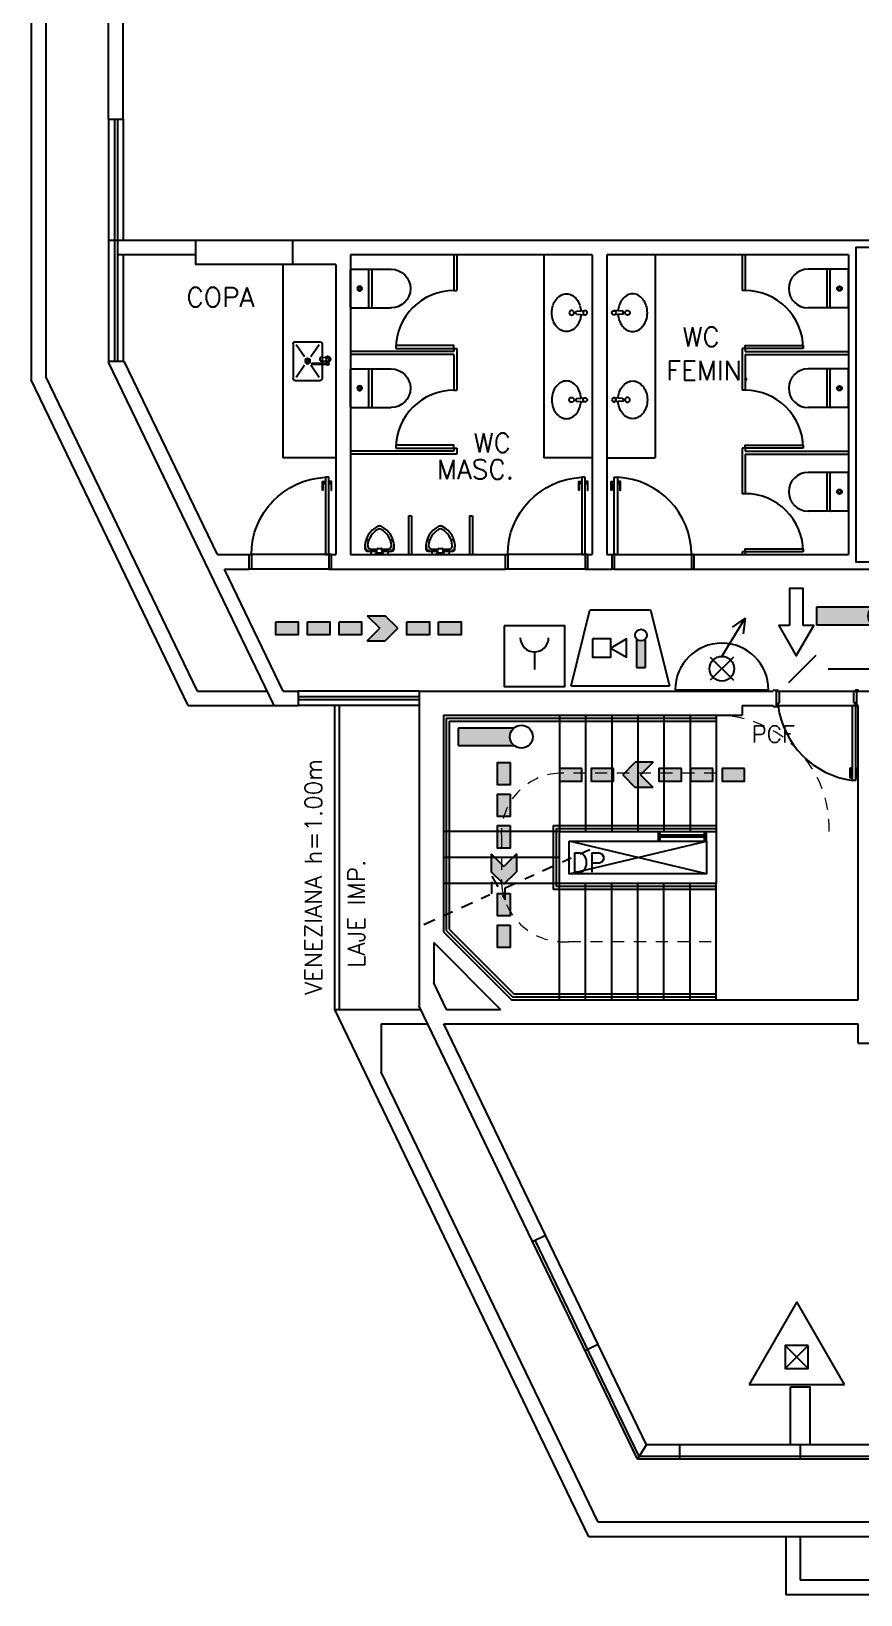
# Model space of a CAD drawing. Extents: x 544 to 914, y -40 to 56.
# Drawn here: x 716.37 to 724.94, y -8.07 to 8.09 of the extents above; entities that cross this region are included whole.
import ezdxf
from ezdxf.lldxf.tags import DXFTag

# ---------------------------------------------------------------- set-up
doc = ezdxf.new("R2010")
doc.units = 0
doc.header["$LTSCALE"] = 0.5
doc.header["$MEASUREMENT"] = 0
doc.linetypes.add('DASHDOT', pattern=[1, 0.5, -0.25, 0, -0.25])
doc.linetypes.add('HIDDEN', pattern=[0.375, 0.25, -0.125])
for name, color, linetype in [('A-01', 1, 'CONTINUOUS'), ('A-02', 2, 'CONTINUOUS'), ('A-03', 3, 'CONTINUOUS'), ('A-05', 5, 'CONTINUOUS'), ('A-07', 7, 'CONTINUOUS'), ('ARQ_JANELAS2', 1, 'HIDDEN2'), ('ARQ_MARCOS', 2, 'CONTINUOUS'), ('ARQ_PORTAS', 2, 'CONTINUOUS'), ('ARQ_SOLEIRAS', 1, 'CONTINUOUS'), ('BOMBEIRO', 220, 'CONTINUOUS'), ('COTASMKT', 170, 'CONTINUOUS'), ('COZINHA', 2, 'CONTINUOUS'), ('Especificações', 2, 'CONTINUOUS'), ('JANELA', 1, 'CONTINUOUS'), ('PORTA', 2, 'CONTINUOUS'), ('SAN', 2, 'CONTINUOUS'), ('SIMBOLOS', 2, 'CONTINUOUS'), ('SPK', 14, 'CONTINUOUS'), ('TUBO', 240, 'CONTINUOUS'), ('Título', 3, 'CONTINUOUS'), ('área vendável', 4, 'CONTINUOUS')]:
    doc.layers.add(name, color=color, linetype=linetype)
doc.layers.add('ARQ-HAC', color=8, linetype='CONTINUOUS', lineweight=9)
doc.styles.add('T20', font='simplex.shx', dxfattribs={"height": 0.1})
tags = doc.linetypes.add('HIDDEN2', pattern=[0.1875, 0.125, -0.0625]).pattern_tags.tags
tags[6:7] = [DXFTag(74, 4), DXFTag(75, 0), DXFTag(340, '0'), DXFTag(46, 1.0), DXFTag(50, 0.0), DXFTag(44, 0.0), DXFTag(45, 0.0)]
tags[4:5] = [DXFTag(74, 4), DXFTag(75, 0), DXFTag(340, '0'), DXFTag(46, 1.0), DXFTag(50, 0.0), DXFTag(44, 0.0), DXFTag(45, 0.0)]

# ---------------------------------------------------------------- blocks, each defined once
blk = doc.blocks.new('porta_124')
at = {"layer": 'ARQ_PORTAS', "color": 1}
for points in [[(0, 0.728), (-0.003, 0.728), (-0.003, 0.735), (-0.025, 0.735), (-0.025, 0.665), (-0.03, 0.665), (-0.03, 0.755), (-0.003, 0.755), (-0.003, 0.763), (0, 0.763)], [(-0.025, 0.735), (-0.025, 0.755)], [(-0.003, 0.735), (-0.003, 0.755)], [(0.035, 0.728), (0.038, 0.728), (0.038, 0.735), (0.06, 0.735), (0.06, 0.665), (0.065, 0.665), (0.065, 0.755), (0.038, 0.755), (0.038, 0.763), (0.035, 0.763)], [(0.038, 0.735), (0.038, 0.755)], [(0.06, 0.735), (0.06, 0.755)]]:
    blk.add_lwpolyline(points, dxfattribs=at)
at = {"layer": 'ARQ_PORTAS'}
blk.add_lwpolyline([(0, 0.8), (0.035, 0.8), (0.035, 0), (0, 0)], close=True, dxfattribs=at)
at = {"layer": 'ARQ_PORTAS', "color": 1}
blk.add_arc((-0.001, -0.001), 0.801, 0.0418, 87.3958, dxfattribs=at)
blk = doc.blocks.new('p-vas1')
at = {"layer": 'SAN'}
for p, q in [((0.19, 0), (-0.19, 0)), ((-0.2, -0.01), (-0.2, -0.42)), ((0.2, -0.01), (0.2, -0.42)), ((0.2, -0.223), (-0.2, -0.223)), ((0.19, -0.19), (-0.19, -0.19))]:
    blk.add_line(p, q, dxfattribs=at)
for radius in [0.025, 0.015]:
    blk.add_circle((0, -0.095), radius, dxfattribs=at)
for centre, radius, start, end in [((-0.19, -0.01), 0.01, 90, 180), ((0.19, -0.01), 0.01, 0, 90), ((-0.19, -0.18), 0.01, 180, 270), ((0.19, -0.18), 0.01, 270, 0), ((0, -0.42), 0.2, 180, 0)]:
    blk.add_arc(centre, radius, start, end, dxfattribs=at)
blk = doc.blocks.new('12010211')
at = {"layer": 'SAN'}
for p, q in [((0, 0.073), (0, -0.073)), ((0, 0.037), (0.019, 0.037)), ((0.037, 0.094), (0.009, 0.085)), ((0.019, 0.037), (0.019, -0.038)), ((0.019, 0.028), (0.054, 0.028)), ((0.037, 0.127), (0.037, 0.028)), ((0.055, 0.085), (0.055, 0.028)), ((0.064, 0.018), (0.064, -0.018)), ((0.15, 0.113), (0.15, 0.141)), ((0, -0.038), (0.019, -0.038)), ((0.037, -0.094), (0.009, -0.085)), ((0.019, -0.028), (0.054, -0.028)), ((0.037, -0.028), (0.037, -0.127)), ((0.055, -0.028), (0.055, -0.085)), ((0.15, -0.141), (0.15, -0.111))]:
    blk.add_line(p, q, dxfattribs=at)
for centre, radius, start, end in [((0.013, 0.073), 0.0131, 106.6992, 180), ((0.06, 0.127), 0.0225, 90, 180), ((0.093, 0.085), 0.0656, 86.1308, 147.0588), ((0.054, 0.018), 0.01, 360, 90), ((0.093, 0.085), 0.0375, 86.1308, 180), ((0.081, -0.083), 0.234, 25.0023, 95.2001), ((0.081, -0.083), 0.206, 29.554, 86.1308), ((0.228, 0), 0.0375, 330.446, 29.554), ((0.259, 0), 0.0375, 334.9977, 25.0023), ((0.013, -0.073), 0.0131, 180, 253.3008), ((0.06, -0.127), 0.0225, 180, 270), ((0.093, -0.085), 0.0656, 212.9412, 273.8692), ((0.054, -0.018), 0.01, 270, 360), ((0.093, -0.085), 0.0375, 180, 273.8692), ((0.081, 0.083), 0.234, 264.7999, 334.9977), ((0.081, 0.083), 0.206, 273.8692, 330.446)]:
    blk.add_arc(centre, radius, start, end, dxfattribs=at)
blk = doc.blocks.new('12130211')
at = {"layer": 'COZINHA'}
for p, q in [((0.1, 0.18), (0.1, 0.04)), ((0.2, 0.2), (0.12, 0.2)), ((0.13, 0.17), (0.217, 0.043)), ((0.38, 0.2), (0.2, 0.2)), ((0.283, 0.043), (0.37, 0.17)), ((0.4, 0.18), (0.4, -0.18)), ((0.028, 0.02), (0.028, 0.02)), ((0.035, 0.006), (0.035, -0.015)), ((0.051, 0.034), (0.058, 0.034)), ((0.109, 0.041), (0.062, 0.037)), ((0.109, -0.002), (0.062, 0.003)), ((0.189, -0.022), (0.044, -0.022)), ((0.189, -0.032), (0.044, -0.032)), ((0.052, -0.003), (0.052, -0.015)), ((0.1, -0.001), (0.1, -0.023)), ((0.1, -0.031), (0.1, -0.18)), ((0.13, -0.17), (0.217, -0.043)), ((0.2, -0.022), (0.189, -0.022)), ((0.2, -0.032), (0.189, -0.032)), ((0.283, -0.043), (0.37, -0.17)), ((0.2, -0.2), (0.12, -0.2)), ((0.38, -0.2), (0.2, -0.2))]:
    blk.add_line(p, q, dxfattribs=at)
blk.add_lwpolyline([(0.062, 0.003), (0.06, 0.004), (0.057, 0.008), (0.055, 0.013), (0.054, 0.02), (0.055, 0.027), (0.057, 0.032), (0.06, 0.036), (0.062, 0.037)], dxfattribs=at)
blk.add_lwpolyline([(0.109, 0.041), (0.115, 0.039), (0.12, 0.035), (0.123, 0.028), (0.124, 0.02), (0.123, 0.011), (0.12, 0.005), (0.115, 0), (0.109, -0.002), (0.104, 0), (0.099, 0.005), (0.096, 0.011), (0.095, 0.02), (0.096, 0.028), (0.099, 0.035), (0.104, 0.039)], close=True, dxfattribs=at)
for radius in [0.0266, 0.0163]:
    blk.add_circle((0.25, 0), radius, dxfattribs=at)
for centre, radius, start, end in [((0.12, 0.18), 0.02, 90, 180), ((0.38, 0.18), 0.02, 360, 90), ((0.044, 0.02), 0.0297, 36.1705, 252.2568), ((0.044, 0.02), 0.0161, 62.7367, 235.7375), ((0.06, -0.003), 0.0085, 102.8285, 180), ((0.044, 0.02), 0.0297, 285.5373, 323.9987), ((0.044, -0.027), 0.0148, 20.161, 339.839), ((0.044, -0.027), 0.0051, 90.0037, 269.9963), ((0.2, -0.027), 0.00753, 222.6559, 137.3441), ((0.2, -0.027), 0.0051, 269.9935, 90.0065), ((0.12, -0.18), 0.02, 180, 270), ((0.38, -0.18), 0.02, 270, 360)]:
    blk.add_arc(centre, radius, start, end, dxfattribs=at)
blk = doc.blocks.new('12010223')
at = {"layer": 'SAN'}
for p, q in [((0.164, 0.015), (0.076, 0.022)), ((0.171, -0.007), (0.171, 0.008)), ((0.164, -0.014), (0.076, -0.021))]:
    blk.add_line(p, q, dxfattribs=at)
for centre, radius in [((0.076, 0), 0.0216), ((0.216, 0), 0.025)]:
    blk.add_circle(centre, radius, dxfattribs=at)
for centre, radius, start, end in [((0.289, 0.039), 0.16, 118.0556, 142.1456), ((0.269, 0.076), 0.119, 90, 118.0556), ((0.269, 0.076), 0.119, 61.9444, 90), ((0.25, 0.039), 0.16, 37.8544, 61.9444), ((0.368, 0), 0.25, 162.1552, 175.6669), ((0.32, 0.016), 0.199, 142.1456, 162.1552), ((0.164, 0.008), 0.0072, 0, 85.6464), ((0.219, 0.016), 0.199, 17.8448, 37.8544), ((0.171, 0), 0.25, 0, 17.8448), ((0.368, 0), 0.25, 184.1121, 197.8448), ((0.32, -0.016), 0.199, 197.8448, 217.8544), ((0.289, -0.039), 0.16, 217.8544, 241.9444), ((0.164, -0.007), 0.0072, 274.3536, 0), ((0.25, -0.039), 0.16, 298.0556, 322.1456), ((0.219, -0.016), 0.199, 322.1456, 342.1552), ((0.171, 0), 0.25, 342.1552, 0), ((0.269, -0.076), 0.119, 241.9444, 270), ((0.269, -0.076), 0.119, 270, 298.0556)]:
    blk.add_arc(centre, radius, start, end, dxfattribs=at)
blk = doc.blocks.new('HID')
at = {"layer": 'BOMBEIRO'}
for p, q in [((0, 0.128), (0.24, 0.522)), ((0.24, 0.522), (0.107, 0.43)), ((0.24, 0.522), (0.22, 0.362)), ((0.12, 0.12), (-0.12, -0.12)), ((-0.12, 0.12), (0.12, -0.12)), ((-0.482, -0.218), (0.482, -0.218))]:
    blk.add_line(p, q, dxfattribs=at)
blk.add_circle((0, 0), 0.128, dxfattribs=at)
blk.add_arc((0, -0.218), 0.482, 0, 180, dxfattribs=at)
blk = doc.blocks.new('ACIONADOR')
at = {"layer": 'BOMBEIRO'}
blk.add_line((0, 0.00036), (0, -0.00109), dxfattribs=at)
blk.add_lwpolyline([(-0.00251, 0.00251), (-0.00251, -0.00251), (0.00251, -0.00251), (0.00251, 0.00251)], close=True, dxfattribs=at)
blk.add_arc((0, 0.00153), 0.00117, 180, 0, dxfattribs=at)
blk = doc.blocks.new('AVISADOR1')
at = {"layer": 'BOMBEIRO'}
blk.add_hatch(color=256, dxfattribs=at).paths.add_polyline_path([(0.00131, 0.00076, -0.460419), (0.00057, 0.00076), (0.00057, -0.00161), (0.00131, -0.00161)])
for p, q in [((-0.00485, -0.00313), (-0.00329, 0.00313)), ((0.00172, 0.00313), (-0.00329, 0.00313)), ((0.00172, 0.00313), (0.00329, -0.00313)), ((0.00057, 0.00076), (0.00057, -0.00161)), ((0.00131, -0.00161), (0.00131, 0.00076)), ((0.00057, -0.00161), (0.00131, -0.00161)), ((-0.00485, -0.00313), (0.00329, -0.00313))]:
    blk.add_line(p, q, dxfattribs=at)
for points in [[(-0.00307, 0.00075), (-0.00307, -0.00075), (-0.00156, -0.00075), (-0.00156, 0.00075)], [(-0.00156, 0), (-0.00026, -0.00075), (-0.00026, 0.00075)]]:
    blk.add_lwpolyline(points, close=True, dxfattribs=at)
blk.add_circle((0.00094, 0.00107), 0.000484, dxfattribs=at)
blk = doc.blocks.new('PO')
at = {"layer": 'SPK', "color": 220}
for p, q in [((0.048, 0.579), (-0.445, -0.274)), ((0.541, -0.274), (0.048, 0.579)), ((-0.071, 0.129), (0.166, -0.108)), ((0.166, 0.129), (-0.071, -0.108)), ((-0.445, -0.274), (0.541, -0.274))]:
    blk.add_line(p, q, dxfattribs=at)
blk.add_lwpolyline([(0.166, 0.129), (-0.071, 0.129), (-0.071, -0.108), (0.166, -0.108)], close=True, dxfattribs=at)
blk = doc.blocks.new('BALIZAMENTO')
at = {"layer": 'BOMBEIRO'}
blk.add_hatch(color=256, dxfattribs=at).paths.add_polyline_path([(0.00072, -0.00061, -0.219153), (0, -0.00094, -0.219153), (-0.00072, -0.00061), (-0.00072, -0.00524), (0.00072, -0.00524)])
for p, q in [((-0.00072, -0.00061), (-0.00072, -0.00524)), ((0.00072, -0.00524), (0.00072, -0.00061)), ((-0.00072, -0.00524), (0.00072, -0.00524))]:
    blk.add_line(p, q, dxfattribs=at)
for points in [[(0.0008, -0.00633), (-0.00226, -0.00633), (-0.00226, -0.00746), (0.0008, -0.00746)], [(0.0008, -0.00746), (0.0008, -0.00834), (0.00329, -0.0069), (0.0008, -0.00546), (0.0008, -0.00633)]]:
    blk.add_lwpolyline(points, dxfattribs=at)
blk.add_circle((0, 0), 0.000945, dxfattribs=at)
blk = doc.blocks.new('LUZ')
at = {"layer": 'BOMBEIRO'}
blk.add_hatch(color=256, dxfattribs=at).paths.add_polyline_path([(-0.00061, -0.00072, -0.219153), (-0.00094, 0, -0.219153), (-0.00061, 0.00072), (-0.00524, 0.00072), (-0.00524, -0.00072)])
for p, q in [((-0.00524, 0.00072), (-0.00524, -0.00072)), ((-0.00061, 0.00072), (-0.00524, 0.00072)), ((-0.00524, -0.00072), (-0.00061, -0.00072))]:
    blk.add_line(p, q, dxfattribs=at)
blk.add_circle((0, 0), 0.000945, dxfattribs=at)
blk = doc.blocks.new('sup')
at = {"layer": 'BOMBEIRO'}
blk.add_line((-0.141, -0.141), (0.141, 0.141), dxfattribs=at)
blk = doc.blocks.new('DIRECAO')
at = {"layer": 'BOMBEIRO'}
h = blk.add_hatch(color=256, dxfattribs=at)
h.paths.add_polyline_path([(-0.00709, 0.00053), (-0.00709, -0.00053), (-0.00523, -0.00053), (-0.00523, 0.00053)])
h.paths.add_polyline_path([(-0.00262, -0.00053), (-0.00262, 0.00053), (-0.00447, 0.00053), (-0.00447, -0.00053)])
h.paths.add_polyline_path([(0, -0.00053), (0, 0.00053), (-0.00186, 0.00053), (-0.00186, -0.00053)])
h.paths.add_polyline_path([(0.00151, 0), (0.00047, -0.00104), (0.00195, -0.00104), (0.00299, 0), (0.00195, 0.00104), (0.00047, 0.00104)])
h.paths.add_polyline_path([(0.00561, 0.00053), (0.00375, 0.00053), (0.00375, -0.00053), (0.00561, -0.00053)])
h.paths.add_polyline_path([(0.00823, 0.00053), (0.00637, 0.00053), (0.00637, -0.00053), (0.00823, -0.00053)])
for p, q in [((0.00047, 0.00104), (0.00195, 0.00104)), ((0.00047, 0.00104), (0.00151, 0)), ((0.00047, -0.00104), (0.00151, 0)), ((0.00299, 0), (0.00195, 0.00104)), ((0.00299, 0), (0.00195, -0.00104)), ((0.00047, -0.00104), (0.00195, -0.00104))]:
    blk.add_line(p, q, dxfattribs=at)
for points in [[(-0.00709, -0.00053), (-0.00523, -0.00053), (-0.00523, 0.00053), (-0.00709, 0.00053)], [(-0.00447, -0.00053), (-0.00262, -0.00053), (-0.00262, 0.00053), (-0.00447, 0.00053)], [(-0.00186, -0.00053), (0, -0.00053), (0, 0.00053), (-0.00186, 0.00053)], [(0.00375, -0.00053), (0.00561, -0.00053), (0.00561, 0.00053), (0.00375, 0.00053)], [(0.00637, -0.00053), (0.00823, -0.00053), (0.00823, 0.00053), (0.00637, 0.00053)]]:
    blk.add_lwpolyline(points, close=True, dxfattribs=at)

msp = doc.modelspace()

# ---------------------------------------------------------------- linework, layer by layer
at = {"layer": 'A-01'}
for p, q in [((721.928, -0.622), (723.348, -0.282)), ((723.348, -0.622), (721.928, -0.282)), ((721.828, -0.722), (720.628, -0.722)), ((721.828, -1.922), (721.828, -0.722)), ((722.098, -1.922), (722.098, -0.722)), ((722.368, -1.922), (722.368, -0.722)), ((722.638, -1.922), (722.638, -0.722)), ((722.908, -1.922), (722.908, -0.722)), ((723.178, -1.922), (723.178, -0.722)), ((723.448, -1.922), (723.448, -0.722)), ((722.729, -6.522), (721.684, -4.355)), ((741.318, -6.522), (722.729, -6.522)), ((724.168, -7.472), (724.168, -8.072)), ((724.318, -7.472), (724.318, -7.922)), ((739.468, -8.072), (724.168, -8.072)), ((739.318, -7.922), (724.318, -7.922))]:
    msp.add_line(p, q, dxfattribs=at)
at = {"layer": 'A-02'}
for p, q in [((716.368, 11.428), (716.368, 4.485)), ((716.518, 11.278), (716.518, 4.52)), ((718.968, 5.678), (718.968, 3.678)), ((717.991, 1.118), (716.368, 4.485)), ((718.085, 1.268), (716.518, 4.52)), ((719.518, 3.678), (718.968, 3.678)), ((718.085, 1.268), (718.807, 1.268)), ((717.991, 1.118), (718.879, 1.118)), ((719.505, -2.022), (719.505, 1.118)), ((719.555, -2.022), (719.555, 1.118)), ((720.658, 0.988), (723.448, 0.988)), ((720.658, 0.988), (720.658, -0.932)), ((721.828, 1.018), (721.828, -0.182)), ((722.098, 1.018), (722.098, -0.182)), ((722.368, 1.018), (722.368, -0.182)), ((722.638, 1.018), (722.638, -0.182)), ((722.908, 1.018), (722.908, -0.182)), ((723.178, 1.018), (723.178, -0.182)), ((723.448, 1.018), (723.448, -0.182)), ((720.688, 0.958), (723.448, 0.958)), ((720.688, 0.958), (720.688, -0.918)), ((721.768, -0.122), (723.448, -0.122)), ((721.768, -0.427), (721.768, -0.122)), ((721.798, -0.152), (723.448, -0.152)), ((721.798, -0.413), (721.798, -0.152)), ((721.828, -0.182), (720.628, -0.182)), ((721.828, -0.452), (720.628, -0.452)), ((721.768, -0.782), (721.768, -0.427)), ((721.798, -0.752), (721.798, -0.413)), ((723.448, -0.782), (721.768, -0.782)), ((723.448, -0.752), (721.798, -0.752)), ((720.658, -0.932), (720.658, -1.206)), ((720.688, -0.918), (720.688, -1.194)), ((720.658, -1.206), (721.343, -1.892)), ((720.688, -1.194), (721.356, -1.862)), ((721.343, -1.892), (723.448, -1.892)), ((721.356, -1.862), (723.448, -1.862))]:
    msp.add_line(p, q, dxfattribs=at)
at = {"layer": 'A-03'}
for p, q in [((717.168, 5.928), (717.258, 5.928)), ((719.505, -2.022), (720.393, -2.022)), ((722.132, -7.472), (719.505, -2.022)), ((719.985, -2.172), (720.465, -2.172)), ((719.985, -2.172), (719.985, -2.672)), ((722.227, -7.322), (719.985, -2.672)), ((722.635, -6.672), (721.549, -4.42)), ((722.654, -6.642), (721.576, -4.407)), ((722.092, -5.546), (722.227, -5.481)), ((722.635, -6.672), (722.729, -6.522)), ((723.068, -6.522), (723.068, -6.672)), ((724.318, -6.522), (724.318, -6.672)), ((741.468, -6.672), (722.635, -6.672)), ((741.438, -6.642), (722.654, -6.642)), ((739.268, -7.322), (722.227, -7.322)), ((739.418, -7.472), (722.132, -7.472))]:
    msp.add_line(p, q, dxfattribs=at)
at = {"layer": 'A-05'}
for p, q in [((717.168, 7.178), (717.168, 10.628)), ((717.318, 7.178), (717.318, 10.478)), ((717.168, 7.178), (717.318, 7.178)), ((717.258, 5.928), (726.218, 5.928)), ((717.258, 5.928), (717.258, 5.778)), ((718.068, 5.778), (717.258, 5.778)), ((719.518, 5.678), (719.068, 5.678)), ((719.518, 5.678), (719.518, 2.678)), ((722.168, 5.778), (719.668, 5.778)), ((719.668, 5.778), (719.668, 2.678)), ((722.168, 5.778), (722.168, 2.678)), ((724.818, 5.778), (722.318, 5.778)), ((722.318, 5.778), (722.318, 2.678)), ((724.818, 5.778), (724.818, 2.678)), ((717.168, 4.678), (717.33, 4.678)), ((717.168, 4.678), (717.168, 4.668)), ((718.879, 1.118), (717.168, 4.668)), ((718.294, 2.678), (717.33, 4.678)), ((718.294, 2.678), (718.618, 2.678)), ((718.618, 2.678), (718.618, 2.528)), ((719.468, 2.678), (719.518, 2.678)), ((719.468, 2.678), (719.468, 2.528)), ((719.668, 2.678), (721.268, 2.678)), ((721.268, 2.678), (721.268, 2.528)), ((722.118, 2.678), (722.168, 2.678)), ((722.118, 2.678), (722.118, 2.528)), ((722.318, 2.678), (722.368, 2.678)), ((722.368, 2.678), (722.368, 2.528)), ((723.218, 2.678), (724.818, 2.678)), ((723.218, 2.678), (723.218, 2.528)), ((718.366, 2.528), (718.618, 2.528)), ((718.973, 1.268), (718.366, 2.528)), ((719.468, 2.528), (721.268, 2.528)), ((722.118, 2.528), (722.368, 2.528)), ((723.218, 2.528), (724.818, 2.528)), ((724.818, 2.528), (725.543, 2.528)), ((718.973, 1.268), (719.128, 1.268)), ((719.128, 1.268), (719.128, 1.118)), ((720.378, 1.268), (724.038, 1.268)), ((720.378, 1.268), (720.378, 1.118)), ((724.073, 1.118), (724.073, 1.268)), ((724.868, 1.268), (725.068, 1.268)), ((724.903, 1.118), (724.903, 1.268)), ((718.879, 1.118), (719.128, 1.118)), ((720.378, 1.118), (720.378, -1.99)), ((720.628, 1.018), (723.718, 1.018)), ((720.628, 1.018), (720.628, -1.219)), ((723.718, 1.118), (723.718, 1.018)), ((723.718, 1.118), (724.038, 1.118)), ((724.918, 1.118), (724.868, 1.118)), ((724.918, -1.922), (724.918, 1.118)), ((720.628, -1.219), (721.331, -1.922)), ((720.528, -1.331), (720.528, -1.748)), ((720.528, -1.331), (721.219, -2.022)), ((720.66, -2.022), (720.528, -1.748)), ((721.331, -1.922), (724.918, -1.922)), ((721.549, -4.42), (720.378, -1.99)), ((720.66, -2.022), (721.219, -2.022)), ((720.632, -2.172), (724.918, -2.172)), ((721.684, -4.355), (720.632, -2.172)), ((724.918, -2.372), (724.918, -2.172)), ((724.918, -2.372), (726.318, -2.372)), ((721.549, -4.42), (721.684, -4.355))]:
    msp.add_line(p, q, dxfattribs=at)
for points in [[(721.828, -0.182), (723.448, -0.182), (723.448, -0.722), (721.828, -0.722)], [(721.928, -0.282), (723.348, -0.282), (723.348, -0.622), (721.928, -0.622)]]:
    msp.add_lwpolyline(points, close=True, dxfattribs=at)
at = {"layer": 'A-07'}
for points in [[(719.068, 5.928), (719.068, 5.678), (718.068, 5.678), (718.068, 5.928)], [(724.218, -5.922), (724.418, -5.922), (724.418, -6.522), (724.218, -6.522)]]:
    msp.add_lwpolyline(points, close=True, dxfattribs=at)
at = {"layer": 'ARQ-HAC', "linetype": 'HIDDEN'}
for p, q in [((723.448, 0.418), (721.828, 0.418)), ((721.228, -0.23), (721.228, -0.722)), ((721.923, -1.322), (723.448, -1.322))]:
    msp.add_line(p, q, dxfattribs=at)
for centre, radius, start, end in [((723.448, -0.152), 1.17, 358.5307, 90), ((721.852, -0.206), 0.625, 92.2315, 182.2315), ((721.875, -0.675), 0.649, 184.159, 274.2059)]:
    msp.add_arc(centre, radius, start, end, dxfattribs=at)
at = {"layer": 'ARQ_JANELAS2', "ltscale": 0.05}
for p, q in [((722.848, -0.182), (722.848, -0.282)), ((722.868, -0.282), (722.868, -0.182)), ((723.328, -0.222), (722.868, -0.222)), ((723.328, -0.242), (722.868, -0.242)), ((723.328, -0.282), (723.328, -0.182)), ((723.348, -0.282), (723.348, -0.182))]:
    msp.add_line(p, q, dxfattribs=at)
at = {"layer": 'ARQ_MARCOS'}
for p, q in [((718.618, 2.678), (718.643, 2.678)), ((718.643, 2.678), (718.643, 2.528)), ((719.468, 2.678), (719.443, 2.678)), ((719.443, 2.678), (719.443, 2.528)), ((721.268, 2.678), (721.293, 2.678)), ((721.293, 2.678), (721.293, 2.528)), ((722.118, 2.678), (722.093, 2.678)), ((722.093, 2.678), (722.093, 2.528)), ((722.368, 2.678), (722.393, 2.678)), ((722.393, 2.678), (722.393, 2.528)), ((723.218, 2.678), (723.193, 2.678)), ((723.193, 2.678), (723.193, 2.528)), ((718.643, 2.528), (718.618, 2.528)), ((719.443, 2.528), (719.468, 2.528)), ((721.293, 2.528), (721.268, 2.528)), ((722.093, 2.528), (722.118, 2.528)), ((722.393, 2.528), (722.368, 2.528)), ((723.193, 2.528), (723.218, 2.528))]:
    msp.add_line(p, q, dxfattribs=at)
at = {"layer": 'ARQ_SOLEIRAS'}
for p, q in [((719.443, 2.678), (718.643, 2.678)), ((722.093, 2.678), (721.293, 2.678)), ((722.393, 2.678), (723.193, 2.678)), ((719.443, 2.528), (718.643, 2.528)), ((722.093, 2.528), (721.293, 2.528)), ((722.393, 2.528), (723.193, 2.528))]:
    msp.add_line(p, q, dxfattribs=at)
at = {"layer": 'JANELA'}
for p, q in [((717.168, 7.178), (717.168, 4.678)), ((717.318, 7.178), (717.318, 5.928)), ((717.318, 5.778), (717.318, 4.678)), ((720.378, 1.268), (719.128, 1.268)), ((720.378, 1.118), (719.128, 1.118))]:
    msp.add_line(p, q, dxfattribs=at)
at = {"layer": 'JANELA', "color": 3}
for p, q in [((717.228, 7.178), (717.228, 4.678)), ((717.258, 7.178), (717.258, 4.678)), ((720.378, 1.208), (719.128, 1.208)), ((720.378, 1.178), (719.128, 1.178))]:
    msp.add_line(p, q, dxfattribs=at)
at = {"layer": 'PORTA'}
for p, q in [((724.038, 1.268), (724.038, 1.273)), ((724.043, 1.278), (724.083, 1.278)), ((724.073, 1.268), (724.103, 1.268)), ((724.088, 1.268), (724.088, 1.273)), ((724.088, 1.148), (724.103, 1.148)), ((724.103, 1.148), (724.088, 1.148)), ((724.088, 1.118), (724.088, 1.148)), ((724.103, 1.148), (724.103, 1.268)), ((724.903, 1.268), (724.873, 1.268)), ((724.873, 1.148), (724.873, 1.268)), ((724.873, 1.148), (724.888, 1.148)), ((724.888, 1.148), (724.873, 1.148)), ((724.888, 1.268), (724.888, 1.273)), ((724.888, 1.118), (724.888, 1.148)), ((724.913, 1.278), (724.893, 1.278)), ((724.918, 1.268), (724.918, 1.273)), ((724.038, 1.113), (724.038, 1.118)), ((724.043, 1.108), (724.083, 1.108)), ((724.073, 1.118), (724.088, 1.118)), ((724.088, 1.113), (724.088, 1.118)), ((724.903, 1.118), (724.888, 1.118)), ((724.918, 1.108), (724.893, 1.108))]:
    msp.add_line(p, q, dxfattribs=at)
at = {"layer": 'PORTA', "color": 1}
for p, q in [((724.103, 1.268), (724.873, 1.268)), ((724.088, 1.118), (724.888, 1.118)), ((724.831, 0.47), (724.831, 0.372)), ((724.845, 0.47), (724.831, 0.47)), ((724.831, 0.372), (724.858, 0.372)), ((724.845, 0.456), (724.845, 0.47)), ((724.845, 0.386), (724.845, 0.456)), ((724.858, 0.386), (724.845, 0.386)), ((724.888, 0.386), (724.9, 0.386)), ((724.914, 0.372), (724.888, 0.372)), ((724.9, 0.47), (724.914, 0.47)), ((724.9, 0.456), (724.9, 0.47)), ((724.9, 0.386), (724.9, 0.456)), ((724.914, 0.47), (724.914, 0.372))]:
    msp.add_line(p, q, dxfattribs=at)
at = {"layer": 'PORTA', "color": 3}
msp.add_lwpolyline([(724.888, 1.118), (724.888, 0.344), (724.858, 0.344), (724.858, 1.118)], close=True, dxfattribs=at)
at = {"layer": 'PORTA'}
for centre, start, end in [((724.043, 1.273), 90, 180), ((724.083, 1.273), 0, 90), ((724.893, 1.273), 90, 180), ((724.913, 1.273), 0, 90), ((724.043, 1.113), 180, 270), ((724.083, 1.113), 270, 0), ((724.893, 1.113), 180, 270)]:
    msp.add_arc(centre, 0.005, start, end, dxfattribs=at)
at = {"layer": 'PORTA', "color": 1}
msp.add_arc((724.981, 1.236), 0.901, 187.5424, 262.1566, dxfattribs=at)
at = {"layer": 'SAN'}
for p, q in [((720.738, 5.778), (720.738, 5.408)), ((720.768, 5.778), (720.768, 5.408)), ((721.668, 5.778), (721.668, 3.678)), ((722.818, 5.778), (722.818, 3.678)), ((723.718, 5.778), (723.718, 5.408)), ((723.748, 5.778), (723.748, 5.408)), ((720.738, 5.408), (720.768, 5.408)), ((723.748, 5.408), (723.718, 5.408)), ((720.738, 4.778), (719.668, 4.778)), ((720.738, 4.748), (719.668, 4.748)), ((720.738, 4.808), (720.738, 4.778)), ((720.738, 4.808), (720.768, 4.808)), ((720.738, 4.748), (720.738, 4.378)), ((720.768, 4.808), (720.768, 4.378)), ((723.718, 4.808), (723.718, 4.378)), ((723.748, 4.808), (723.718, 4.808)), ((723.748, 4.808), (723.748, 4.778)), ((723.748, 4.778), (724.818, 4.778)), ((723.748, 4.748), (723.748, 4.378)), ((723.748, 4.748), (724.818, 4.748)), ((720.738, 4.378), (720.768, 4.378)), ((723.748, 4.378), (723.718, 4.378)), ((720.738, 3.748), (719.668, 3.748)), ((720.768, 3.718), (719.668, 3.718)), ((720.738, 3.778), (720.768, 3.778)), ((720.738, 3.778), (720.738, 3.748)), ((720.768, 3.778), (720.768, 3.718)), ((723.718, 3.778), (723.718, 3.308)), ((723.748, 3.778), (723.718, 3.778)), ((723.748, 3.778), (723.748, 3.748)), ((723.748, 3.748), (724.818, 3.748)), ((723.748, 3.718), (724.818, 3.718)), ((723.748, 3.718), (723.748, 3.308)), ((722.168, 3.678), (721.668, 3.678)), ((722.318, 3.678), (722.818, 3.678)), ((723.748, 3.308), (723.718, 3.308)), ((720.268, 3.078), (720.268, 2.678)), ((720.268, 3.078), (720.298, 3.078)), ((720.298, 3.078), (720.298, 2.678)), ((720.898, 3.078), (720.898, 2.678)), ((720.898, 3.078), (720.928, 3.078)), ((720.928, 3.078), (720.928, 2.678)), ((723.718, 2.708), (723.718, 2.678)), ((723.748, 2.708), (723.718, 2.708)), ((723.748, 2.708), (723.748, 2.678))]:
    msp.add_line(p, q, dxfattribs=at)
for points in [[(720.138, 4.808), (720.738, 4.808), (720.738, 4.838), (720.138, 4.838)], [(724.348, 4.808), (723.748, 4.808), (723.748, 4.838), (724.348, 4.838)], [(720.138, 3.778), (720.738, 3.778), (720.738, 3.808), (720.138, 3.808)], [(724.348, 3.778), (723.748, 3.778), (723.748, 3.808), (724.348, 3.808)], [(724.348, 2.708), (723.748, 2.708), (723.748, 2.738), (724.348, 2.738)]]:
    msp.add_lwpolyline(points, close=True, dxfattribs=at)
at = {"layer": 'SAN', "color": 1}
for centre, start, end in [((720.738, 4.808), 90, 180), ((723.748, 4.808), 0, 90), ((720.738, 3.778), 90, 180), ((723.748, 3.778), 0, 90), ((723.748, 2.708), 0, 90)]:
    msp.add_arc(centre, 0.6, start, end, dxfattribs=at)
at = {"layer": 'SIMBOLOS', "color": 3, "linetype": 'DASHDOT', "ltscale": 0.5}
msp.add_lwpolyline([(720.427, -1.146), (721.128, -0.828), (721.128, -0.646), (721.266, -0.89), (721.266, -0.764), (722.142, -0.368)], dxfattribs=at)
at = {"layer": 'TUBO', "color": 240}
msp.add_lwpolyline([(724.607, 1.499), (735.964, 1.499), (735.964, 19.434), (734.864, 19.434)], dxfattribs=at)
at = {"layer": 'área vendável', "color": 1}
msp.add_lwpolyline([(725.305, 2.603), (729.043, 2.603), (729.043, 5.853), (724.893, 5.853), (724.893, 2.603), (725.305, 2.603)], dxfattribs=at)

# ---------------------------------------------------------------- block references
at = {"layer": 'ARQ_PORTAS', "yscale": -1}
for p, rotation in [((719.443, 2.678), 179.9999999999984), ((722.093, 2.678), 179.9999999999935)]:
    msp.add_blockref('porta_124', p, dxfattribs=dict(at, rotation=rotation))
at = {"layer": 'ARQ_PORTAS'}
msp.add_blockref('porta_124', (722.393, 2.678), dxfattribs=at)
at = {"layer": 'BOMBEIRO', "yscale": 125, "zscale": 125}
for name, p, xscale, rotation in [('BALIZAMENTO', (725.139, 2.044), 125, 270), ('DIRECAO', (719.782, 1.917), -125, 180), ('DIRECAO', (721.254, -0.355), -125, 90), ('DIRECAO', (722.856, 0.403), 125, 180)]:
    msp.add_blockref(name, p, dxfattribs=dict(at, xscale=xscale, rotation=rotation))
at = {"layer": 'BOMBEIRO', "xscale": 125, "yscale": 125, "zscale": 125}
for name, p in [('AVISADOR1', (722.554, 1.713)), ('ACIONADOR', (721.57, 1.628)), ('LUZ', (721.435, 0.796))]:
    msp.add_blockref(name, p, dxfattribs=at)
at = {"layer": 'COTASMKT'}
for name, p in [('HID', (723.507, 1.499)), ('sup', (724.341, 1.499)), ('PO', (724.233, -5.624))]:
    msp.add_blockref(name, p, dxfattribs=at)
at = {"layer": 'COZINHA', "xscale": -1}
msp.add_blockref('12130211', (719.475, 4.678), dxfattribs=at)
at = {"layer": 'SAN', "xscale": -1}
for name, p, rotation in [('p-vas1', (719.668, 5.428), 90), ('p-vas1', (719.668, 4.398), 90), ('12010223', (722.316, 4.278), 180)]:
    msp.add_blockref(name, p, dxfattribs=dict(at, rotation=rotation))
at = {"layer": 'SAN'}
for name, p, rotation in [('p-vas1', (724.818, 5.428), 270), ('p-vas1', (724.818, 4.398), 270), ('12010223', (722.17, 4.278), 180), ('p-vas1', (724.818, 3.328), 270), ('12010211', (719.968, 2.678), 90), ('12010211', (720.598, 2.678), 90)]:
    msp.add_blockref(name, p, dxfattribs=dict(at, rotation=rotation))
at = {"layer": 'SAN', "xscale": -1}
msp.add_blockref('12010223', (722.17, 5.178), dxfattribs=at)
at = {"layer": 'SAN'}
msp.add_blockref('12010223', (722.316, 5.178), dxfattribs=at)

# ---------------------------------------------------------------- texts
at = {"layer": 'Especificações', "style": 'T20'}
msp.add_text('PCF', height=0.175, dxfattribs=at).set_placement((723.813, 0.735))
for s, p in [('VENEZIANA h=1.00m', (719.372, -1.872)), ('LAJE IMP.', (719.817, -1.592))]:
    msp.add_text(s, height=0.175, rotation=90, dxfattribs=at).set_placement(p)
at = {"layer": 'Título', "style": 'T20'}
for s, p in [('COPA', (717.972, 5.239)), ('WC', (723.1, 4.829)), ('FEMIN.', (722.932, 4.482)), ('WC', (720.941, 3.734)), ('MASC.', (720.562, 3.459)), ('DP', (721.949, -0.605))]:
    msp.add_text(s, height=0.2, dxfattribs=at).set_placement(p)

doc.saveas('drawing.dxf')
